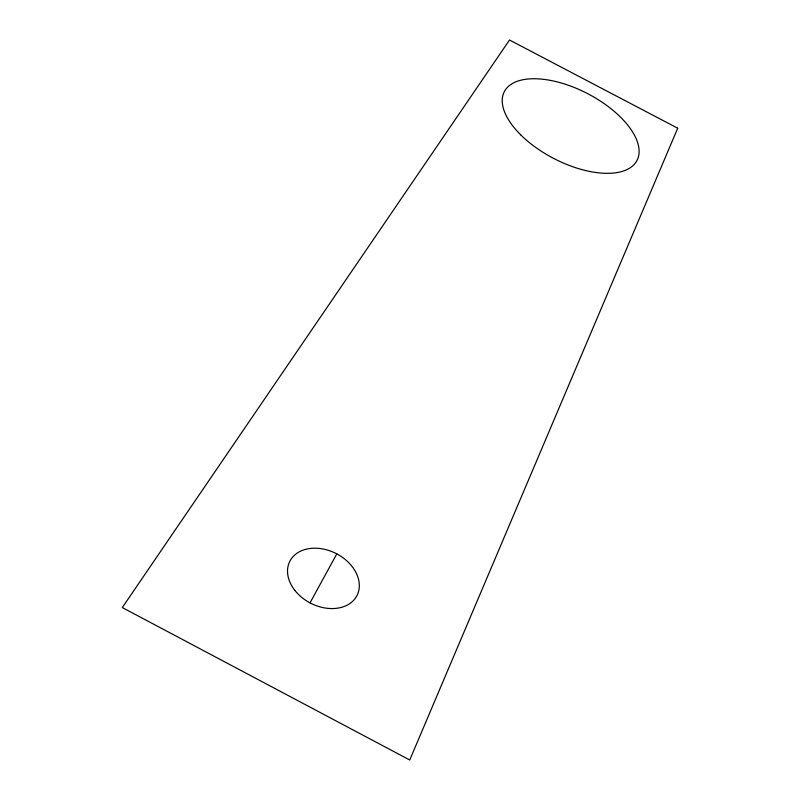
<?xml version="1.0" encoding="UTF-8"?>
<svg xmlns="http://www.w3.org/2000/svg" width="800" height="800" viewBox="0 0 800 800"><rect width="100%" height="100%" fill="white"/><g stroke="black" fill="none" stroke-linecap="round" stroke-linejoin="round"><path stroke-width="1.2" d="M310.02 602.88L336.81 553.87M677.71 128.21L409.74 760L122.29 607.55L509.51 40L677.71 128.21M520.72 134.85A74.73 36.58 27.4 0 0 636.18 161.86A74.73 36.58 27.4 0 0 555.11 81.39A74.73 36.58 27.4 0 0 520.72 134.85M294.77 590.28A37.7 27.92 27 0 0 356.49 596.45A37.7 27.92 27 0 0 319.01 548.4A37.7 27.92 27 0 0 294.77 590.28"/></g></svg>
